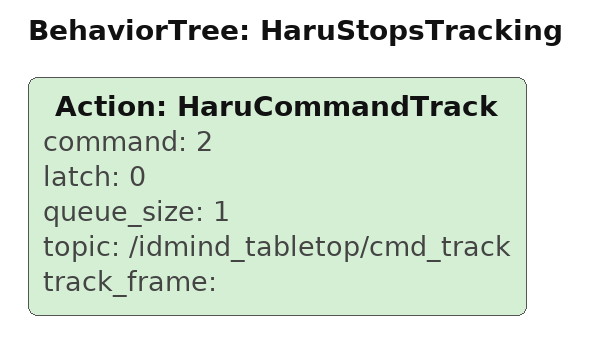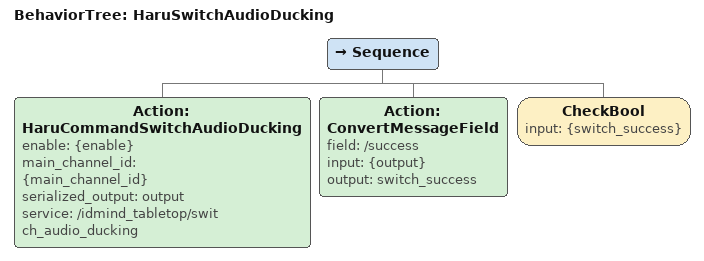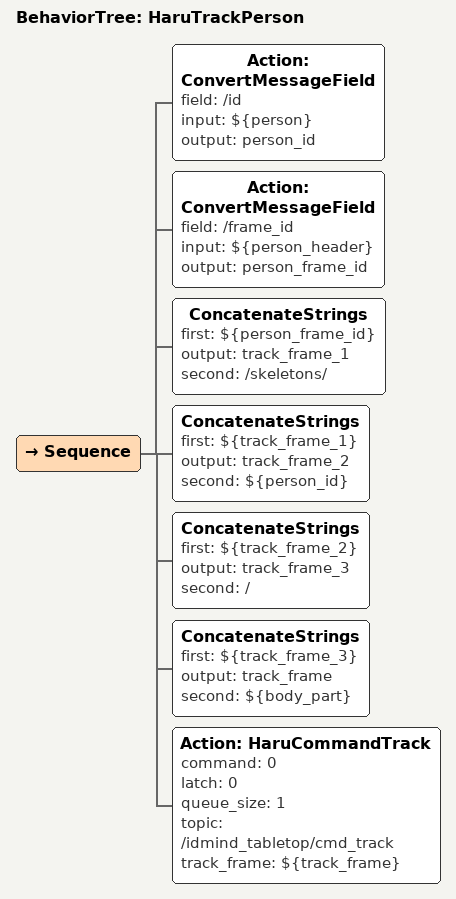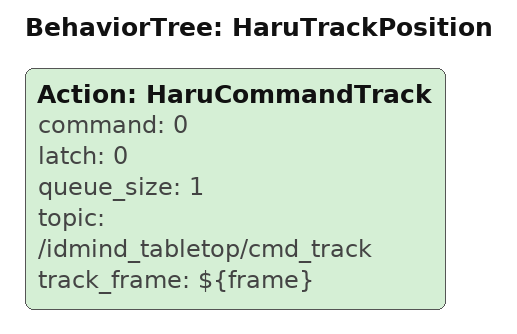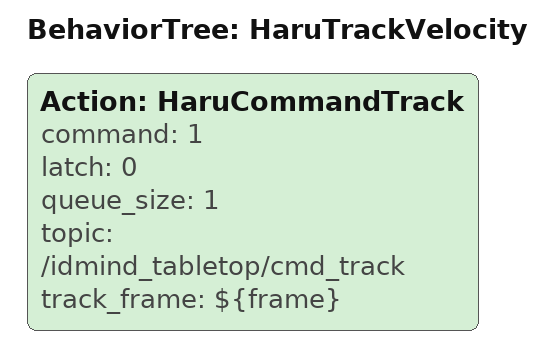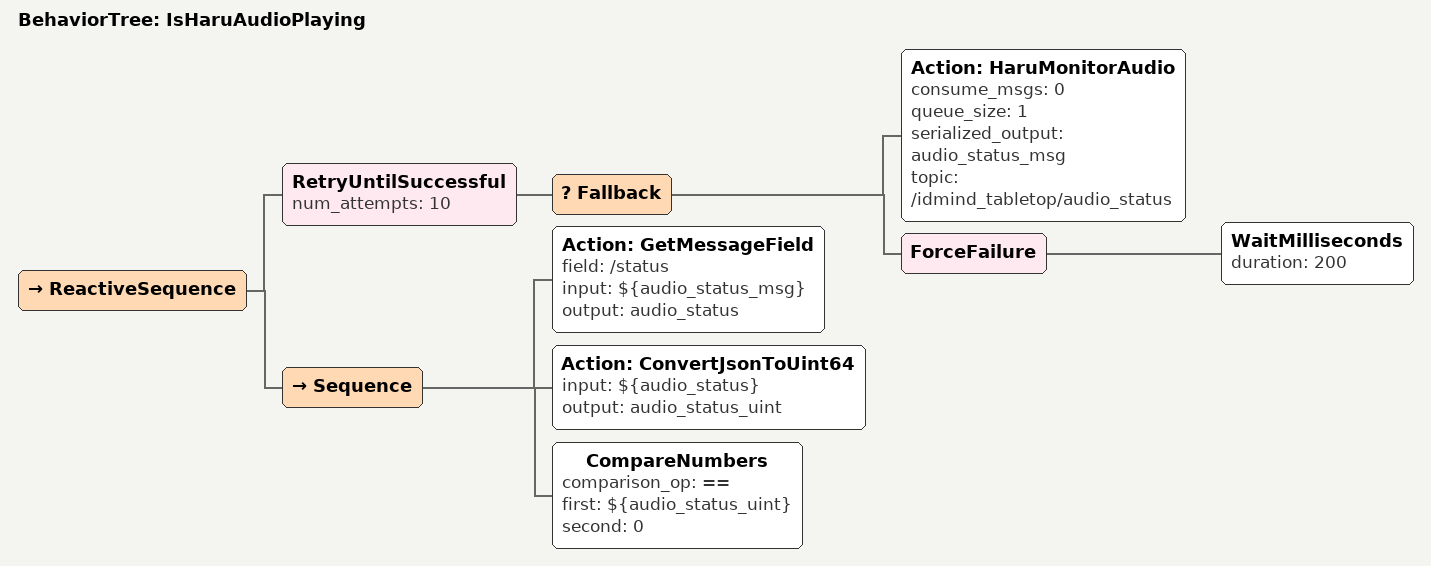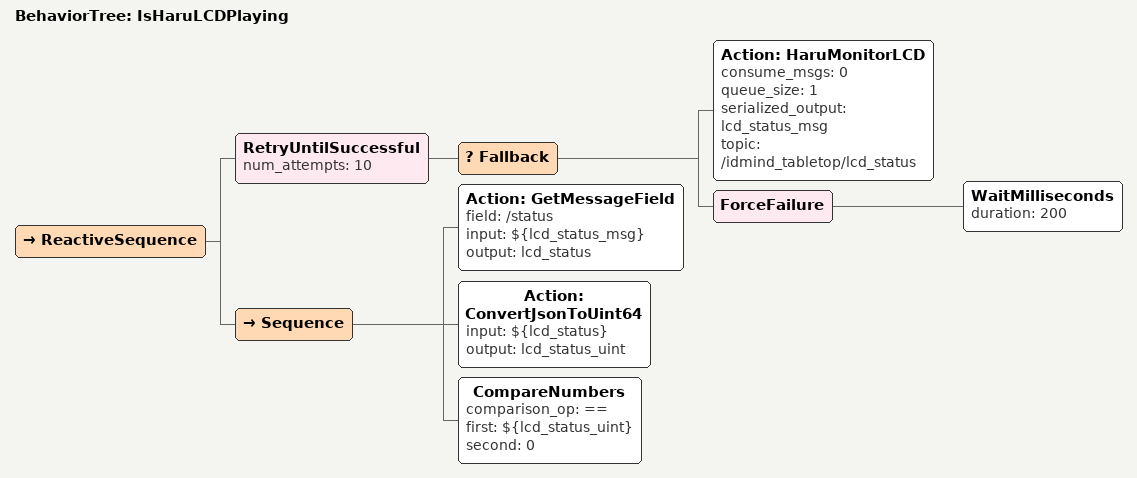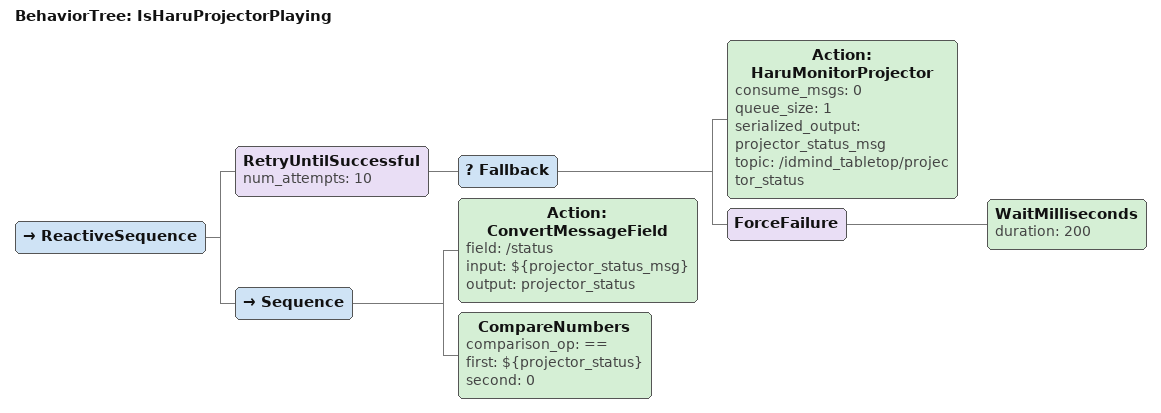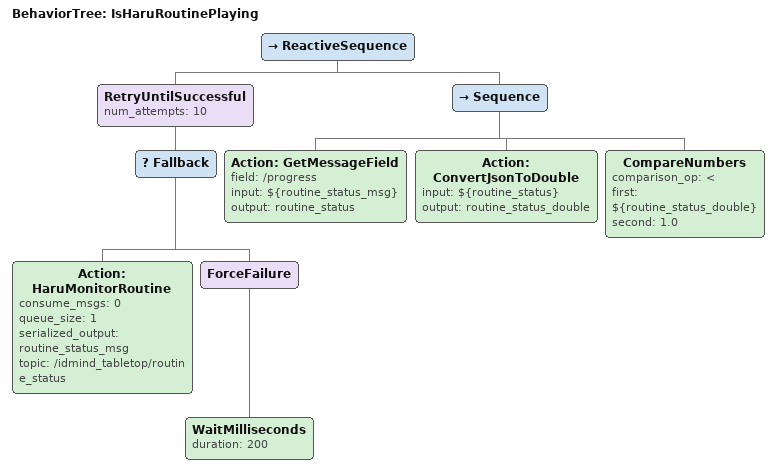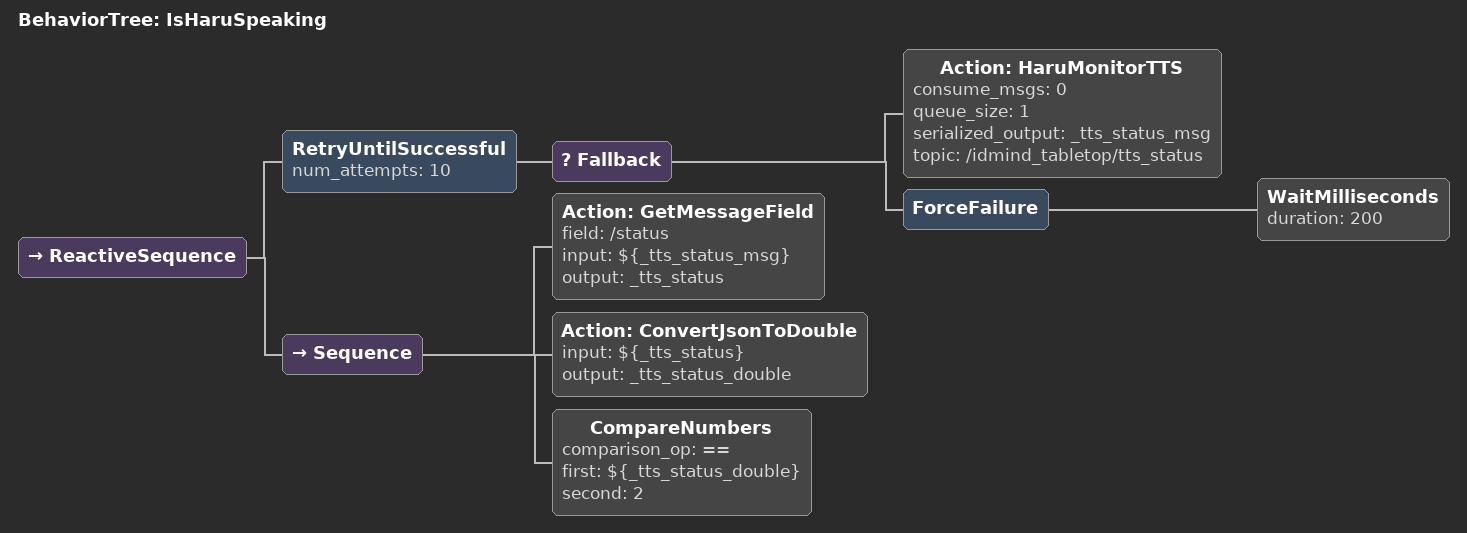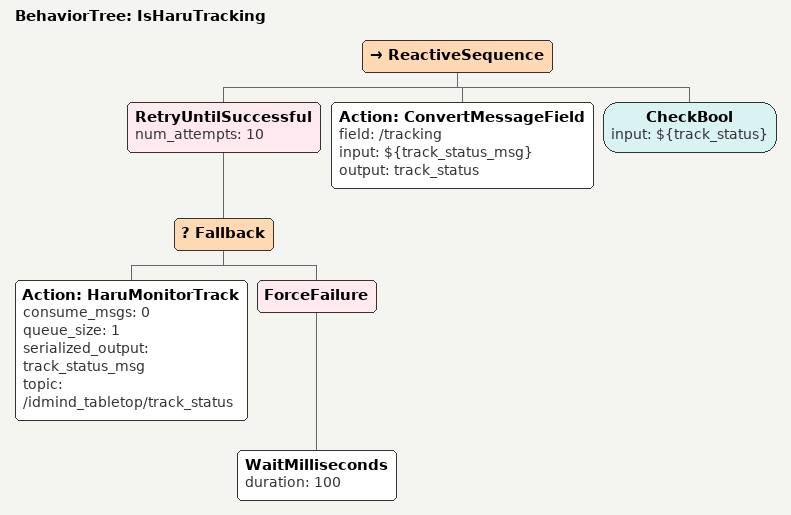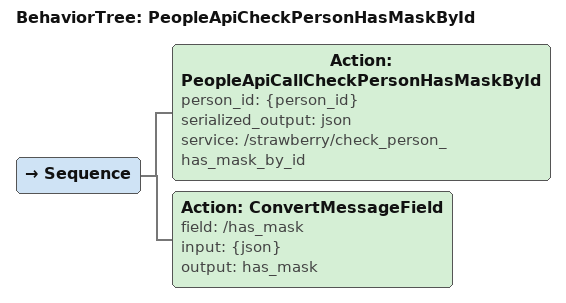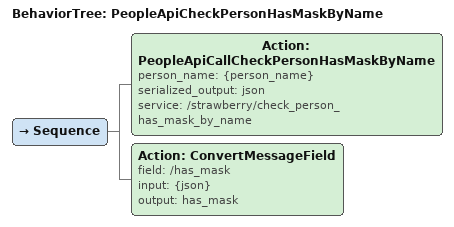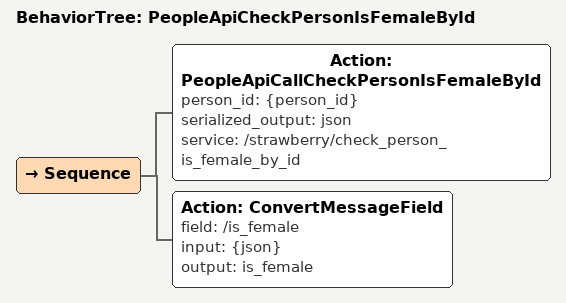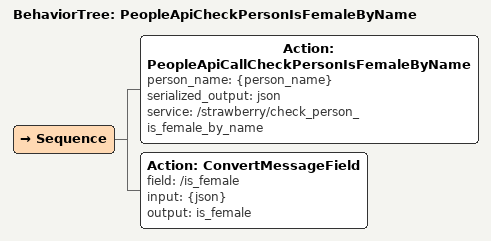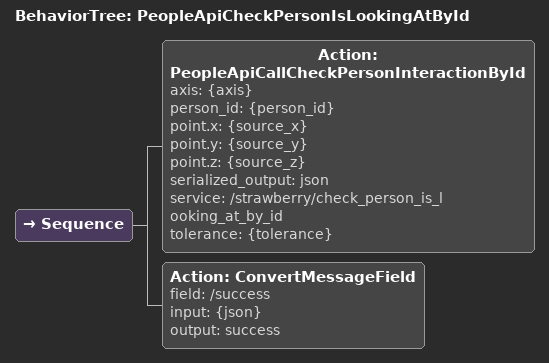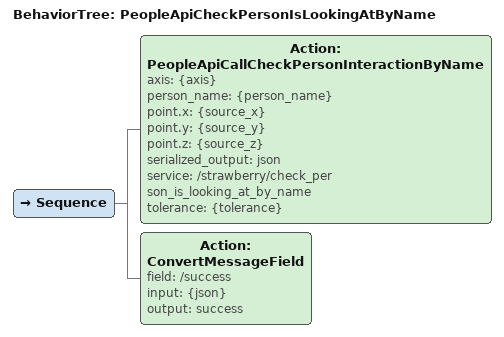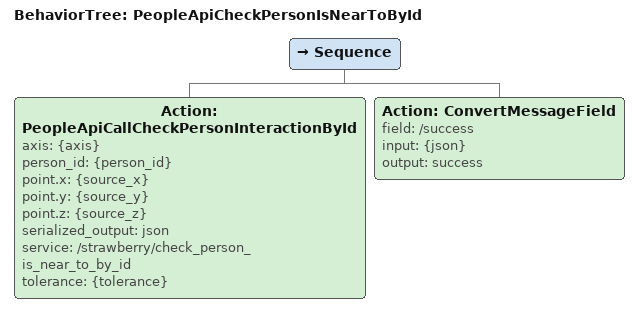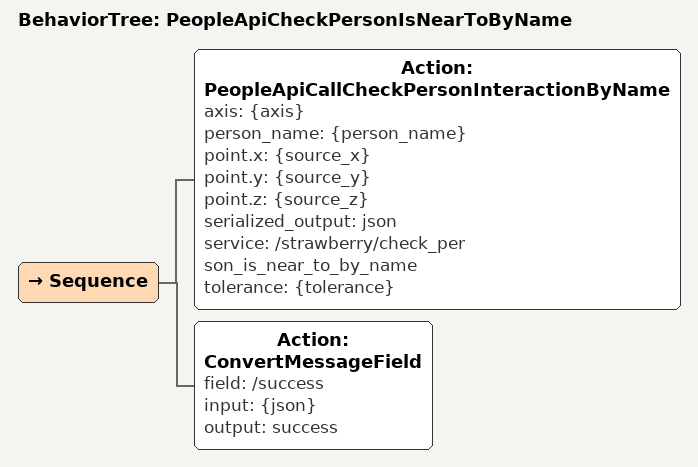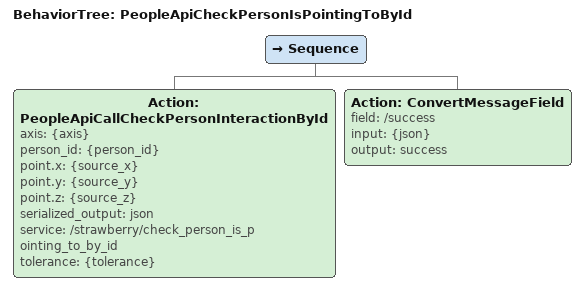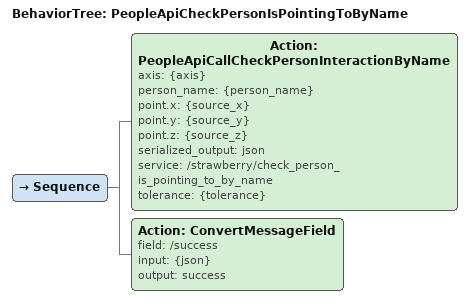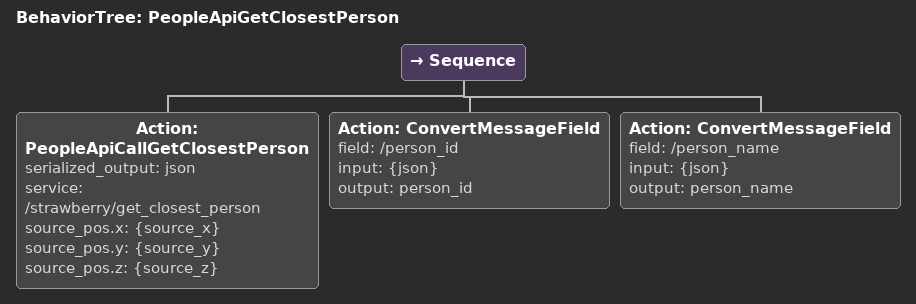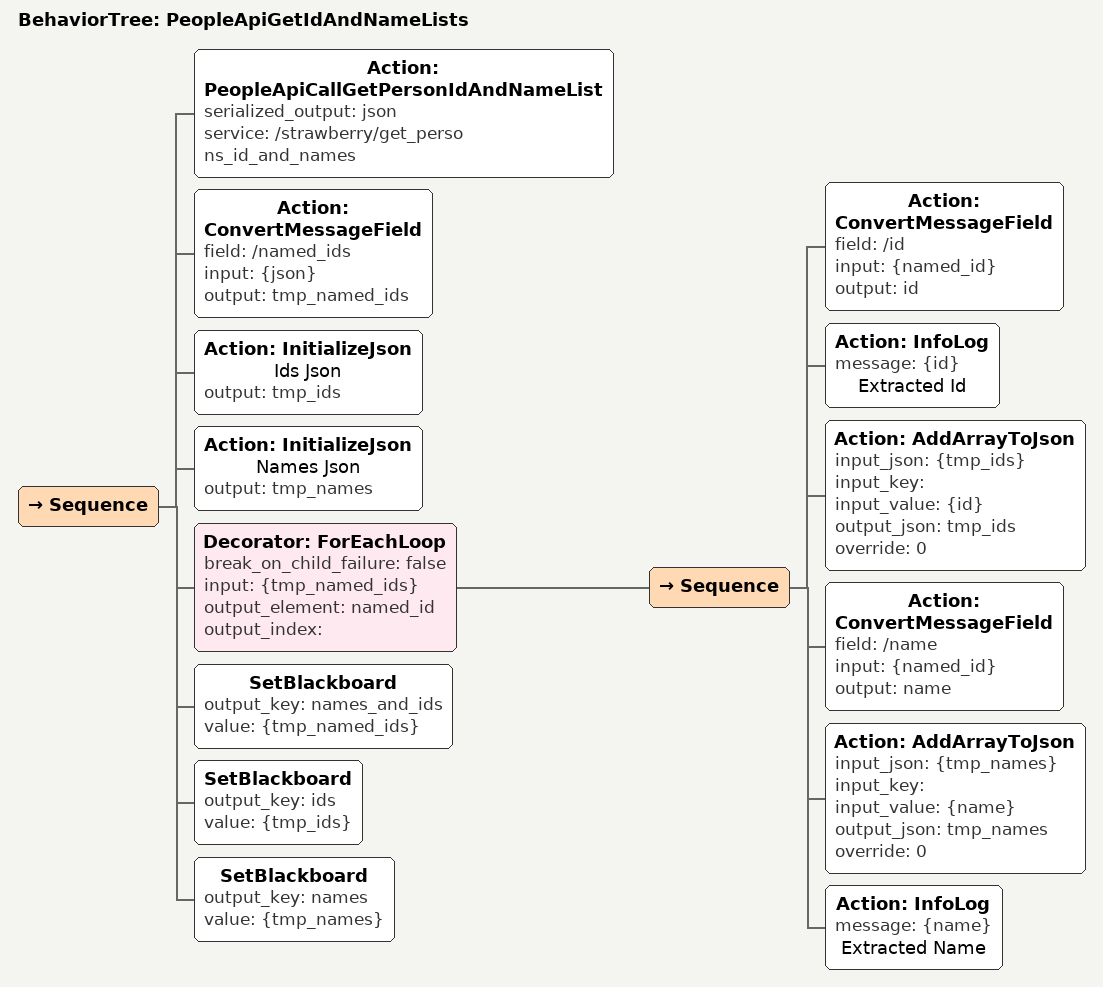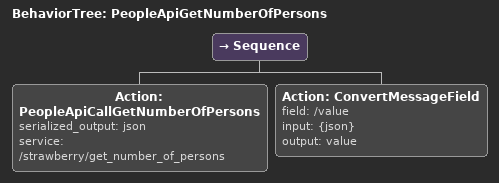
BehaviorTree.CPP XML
<BehaviorTree ID="HaruStopsTracking">
    <Action ID="HaruCommandTrack" command="2" latch="0" queue_size="1" topic="/idmind_tabletop/cmd_track" track_frame=""/>
</BehaviorTree>

<BehaviorTree ID="HaruSwitchAudioDucking">
    <Sequence>
        <Action ID="HaruCommandSwitchAudioDucking" enable="{enable}" main_channel_id="{main_channel_id}" serialized_output="output" service="/idmind_tabletop/switch_audio_ducking"/>
        <Action ID="ConvertMessageField" field="/success" input="{output}" output="switch_success"/>
        <CheckBool input="{switch_success}"/>
    </Sequence>
</BehaviorTree>

<BehaviorTree ID="HaruTrackPerson">
    <Sequence>
        <Action ID="ConvertMessageField" field="/id" input="${person}" output="person_id"/>
        <Action ID="ConvertMessageField" field="/frame_id" input="${person_header}" output="person_frame_id"/>
        <ConcatenateStrings first="${person_frame_id}" output="track_frame_1" second="/skeletons/"/>
        <ConcatenateStrings first="${track_frame_1}" output="track_frame_2" second="${person_id}"/>
        <ConcatenateStrings first="${track_frame_2}" output="track_frame_3" second="/"/>
        <ConcatenateStrings first="${track_frame_3}" output="track_frame" second="${body_part}"/>
        <Action ID="HaruCommandTrack" command="0" latch="0" queue_size="1" topic="/idmind_tabletop/cmd_track" track_frame="${track_frame}"/>
    </Sequence>
</BehaviorTree>

<BehaviorTree ID="HaruTrackPosition">
    <Action ID="HaruCommandTrack" command="0" latch="0" queue_size="1" topic="/idmind_tabletop/cmd_track" track_frame="${frame}"/>
</BehaviorTree>

<BehaviorTree ID="HaruTrackVelocity">
    <Action ID="HaruCommandTrack" command="1" latch="0" queue_size="1" topic="/idmind_tabletop/cmd_track" track_frame="${frame}"/>
</BehaviorTree>

<BehaviorTree ID="IsHaruAudioPlaying">
    <ReactiveSequence>
        <RetryUntilSuccessful num_attempts="10">
            <Fallback>
                <Action ID="HaruMonitorAudio" consume_msgs="0" queue_size="1" serialized_output="audio_status_msg" topic="/idmind_tabletop/audio_status"/>
                <ForceFailure>
                    <WaitMilliseconds duration="200"/>
                </ForceFailure>
            </Fallback>
        </RetryUntilSuccessful>
        <Sequence>
            <Action ID="GetMessageField" field="/status" input="${audio_status_msg}" output="audio_status"/>
            <Action ID="ConvertJsonToUint64" input="${audio_status}" output="audio_status_uint"/>
            <CompareNumbers comparison_op="==" first="${audio_status_uint}" second="0"/>
        </Sequence>
    </ReactiveSequence>
</BehaviorTree>

<BehaviorTree ID="IsHaruLCDPlaying">
    <ReactiveSequence>
        <RetryUntilSuccessful num_attempts="10">
            <Fallback>
                <Action ID="HaruMonitorLCD" consume_msgs="0" queue_size="1" serialized_output="lcd_status_msg" topic="/idmind_tabletop/lcd_status"/>
                <ForceFailure>
                    <WaitMilliseconds duration="200"/>
                </ForceFailure>
            </Fallback>
        </RetryUntilSuccessful>
        <Sequence>
            <Action ID="GetMessageField" field="/status" input="${lcd_status_msg}" output="lcd_status"/>
            <Action ID="ConvertJsonToUint64" input="${lcd_status}" output="lcd_status_uint"/>
            <CompareNumbers comparison_op="==" first="${lcd_status_uint}" second="0"/>
        </Sequence>
    </ReactiveSequence>
</BehaviorTree>

<BehaviorTree ID="IsHaruProjectorPlaying">
    <ReactiveSequence>
        <RetryUntilSuccessful num_attempts="10">
            <Fallback>
                <Action ID="HaruMonitorProjector" consume_msgs="0" queue_size="1" serialized_output="projector_status_msg" topic="/idmind_tabletop/projector_status"/>
                <ForceFailure>
                    <WaitMilliseconds duration="200"/>
                </ForceFailure>
            </Fallback>
        </RetryUntilSuccessful>
        <Sequence>
            <Action ID="ConvertMessageField" field="/status" input="${projector_status_msg}" output="projector_status"/>
            <CompareNumbers comparison_op="==" first="${projector_status}" second="0"/>
        </Sequence>
    </ReactiveSequence>
</BehaviorTree>

<BehaviorTree ID="IsHaruRoutinePlaying">
    <ReactiveSequence>
        <RetryUntilSuccessful num_attempts="10">
            <Fallback>
                <Action ID="HaruMonitorRoutine" consume_msgs="0" queue_size="1" serialized_output="routine_status_msg" topic="/idmind_tabletop/routine_status"/>
                <ForceFailure>
                    <WaitMilliseconds duration="200"/>
                </ForceFailure>
            </Fallback>
        </RetryUntilSuccessful>
        <Sequence>
            <Action ID="GetMessageField" field="/progress" input="${routine_status_msg}" output="routine_status"/>
            <Action ID="ConvertJsonToDouble" input="${routine_status}" output="routine_status_double"/>
            <CompareNumbers comparison_op="&lt;" first="${routine_status_double}" second="1.0"/>
        </Sequence>
    </ReactiveSequence>
</BehaviorTree>

<BehaviorTree ID="IsHaruSpeaking">
    <ReactiveSequence>
        <RetryUntilSuccessful num_attempts="10">
            <Fallback>
                <Action ID="HaruMonitorTTS" consume_msgs="0" queue_size="1" serialized_output="_tts_status_msg" topic="/idmind_tabletop/tts_status"/>
                <ForceFailure>
                    <WaitMilliseconds duration="200"/>
                </ForceFailure>
            </Fallback>
        </RetryUntilSuccessful>
        <Sequence>
            <Action ID="GetMessageField" field="/status" input="${_tts_status_msg}" output="_tts_status"/>
            <Action ID="ConvertJsonToDouble" input="${_tts_status}" output="_tts_status_double"/>
            <CompareNumbers comparison_op="==" first="${_tts_status_double}" second="2"/>
        </Sequence>
    </ReactiveSequence>
</BehaviorTree>

<BehaviorTree ID="IsHaruTracking">
    <ReactiveSequence>
        <RetryUntilSuccessful num_attempts="10">
            <Fallback>
                <Action ID="HaruMonitorTrack" consume_msgs="0" queue_size="1" serialized_output="track_status_msg" topic="/idmind_tabletop/track_status"/>
                <ForceFailure>
                    <WaitMilliseconds duration="100"/>
                </ForceFailure>
            </Fallback>
        </RetryUntilSuccessful>
        <Action ID="ConvertMessageField" field="/tracking" input="${track_status_msg}" output="track_status"/>
        <CheckBool input="${track_status}"/>
    </ReactiveSequence>
</BehaviorTree>

<BehaviorTree ID="PeopleApiCheckPersonHasMaskById">
    <Sequence>
        <Action ID="PeopleApiCallCheckPersonHasMaskById" person_id="{person_id}" serialized_output="json" service="/strawberry/check_person_has_mask_by_id"/>
        <Action ID="ConvertMessageField" field="/has_mask" input="{json}" output="has_mask"/>
    </Sequence>
</BehaviorTree>

<BehaviorTree ID="PeopleApiCheckPersonHasMaskByName">
    <Sequence>
        <Action ID="PeopleApiCallCheckPersonHasMaskByName" person_name="{person_name}" serialized_output="json" service="/strawberry/check_person_has_mask_by_name"/>
        <Action ID="ConvertMessageField" field="/has_mask" input="{json}" output="has_mask"/>
    </Sequence>
</BehaviorTree>

<BehaviorTree ID="PeopleApiCheckPersonIsFemaleById">
    <Sequence>
        <Action ID="PeopleApiCallCheckPersonIsFemaleById" person_id="{person_id}" serialized_output="json" service="/strawberry/check_person_is_female_by_id"/>
        <Action ID="ConvertMessageField" field="/is_female" input="{json}" output="is_female"/>
    </Sequence>
</BehaviorTree>

<BehaviorTree ID="PeopleApiCheckPersonIsFemaleByName">
    <Sequence>
        <Action ID="PeopleApiCallCheckPersonIsFemaleByName" person_name="{person_name}" serialized_output="json" service="/strawberry/check_person_is_female_by_name"/>
        <Action ID="ConvertMessageField" field="/is_female" input="{json}" output="is_female"/>
    </Sequence>
</BehaviorTree>

<BehaviorTree ID="PeopleApiCheckPersonIsLookingAtById">
    <Sequence>
        <Action ID="PeopleApiCallCheckPersonInteractionById" axis="{axis}" person_id="{person_id}" point.x="{source_x}" point.y="{source_y}" point.z="{source_z}" serialized_output="json" service="/strawberry/check_person_is_looking_at_by_id" tolerance="{tolerance}"/>
        <Action ID="ConvertMessageField" field="/success" input="{json}" output="success"/>
    </Sequence>
</BehaviorTree>

<BehaviorTree ID="PeopleApiCheckPersonIsLookingAtByName">
    <Sequence>
        <Action ID="PeopleApiCallCheckPersonInteractionByName" axis="{axis}" person_name="{person_name}" point.x="{source_x}" point.y="{source_y}" point.z="{source_z}" serialized_output="json" service="/strawberry/check_person_is_looking_at_by_name" tolerance="{tolerance}"/>
        <Action ID="ConvertMessageField" field="/success" input="{json}" output="success"/>
    </Sequence>
</BehaviorTree>

<BehaviorTree ID="PeopleApiCheckPersonIsNearToById">
    <Sequence>
        <Action ID="PeopleApiCallCheckPersonInteractionById" axis="{axis}" person_id="{person_id}" point.x="{source_x}" point.y="{source_y}" point.z="{source_z}" serialized_output="json" service="/strawberry/check_person_is_near_to_by_id" tolerance="{tolerance}"/>
        <Action ID="ConvertMessageField" field="/success" input="{json}" output="success"/>
    </Sequence>
</BehaviorTree>

<BehaviorTree ID="PeopleApiCheckPersonIsNearToByName">
    <Sequence>
        <Action ID="PeopleApiCallCheckPersonInteractionByName" axis="{axis}" person_name="{person_name}" point.x="{source_x}" point.y="{source_y}" point.z="{source_z}" serialized_output="json" service="/strawberry/check_person_is_near_to_by_name" tolerance="{tolerance}"/>
        <Action ID="ConvertMessageField" field="/success" input="{json}" output="success"/>
    </Sequence>
</BehaviorTree>

<BehaviorTree ID="PeopleApiCheckPersonIsPointingToById">
    <Sequence>
        <Action ID="PeopleApiCallCheckPersonInteractionById" axis="{axis}" person_id="{person_id}" point.x="{source_x}" point.y="{source_y}" point.z="{source_z}" serialized_output="json" service="/strawberry/check_person_is_pointing_to_by_id" tolerance="{tolerance}"/>
        <Action ID="ConvertMessageField" field="/success" input="{json}" output="success"/>
    </Sequence>
</BehaviorTree>

<BehaviorTree ID="PeopleApiCheckPersonIsPointingToByName">
    <Sequence>
        <Action ID="PeopleApiCallCheckPersonInteractionByName" axis="{axis}" person_name="{person_name}" point.x="{source_x}" point.y="{source_y}" point.z="{source_z}" serialized_output="json" service="/strawberry/check_person_is_pointing_to_by_name" tolerance="{tolerance}"/>
        <Action ID="ConvertMessageField" field="/success" input="{json}" output="success"/>
    </Sequence>
</BehaviorTree>

<BehaviorTree ID="PeopleApiGetClosestPerson">
    <Sequence>
        <Action ID="PeopleApiCallGetClosestPerson" serialized_output="json" service="/strawberry/get_closest_person" source_pos.x="{source_x}" source_pos.y="{source_y}" source_pos.z="{source_z}"/>
        <Action ID="ConvertMessageField" field="/person_id" input="{json}" output="person_id"/>
        <Action ID="ConvertMessageField" field="/person_name" input="{json}" output="person_name"/>
    </Sequence>
</BehaviorTree>

<BehaviorTree ID="PeopleApiGetIdAndNameLists">
    <Sequence>
        <Action ID="PeopleApiCallGetPersonIdAndNameList" serialized_output="json" service="/strawberry/get_persons_id_and_names"/>
        <Action ID="ConvertMessageField" field="/named_ids" input="{json}" output="tmp_named_ids"/>
        <Action ID="InitializeJson" name="Ids Json" output="tmp_ids"/>
        <Action ID="InitializeJson" name="Names Json" output="tmp_names"/>
        <Decorator ID="ForEachLoop" break_on_child_failure="false" input="{tmp_named_ids}" output_element="named_id" output_index="">
            <Sequence>
                <Action ID="ConvertMessageField" field="/id" input="{named_id}" output="id"/>
                <Action ID="InfoLog" message="{id}" name="Extracted Id"/>
                <Action ID="AddArrayToJson" input_json="{tmp_ids}" input_key="" input_value="{id}" output_json="tmp_ids" override="0"/>
                <Action ID="ConvertMessageField" field="/name" input="{named_id}" output="name"/>
                <Action ID="AddArrayToJson" input_json="{tmp_names}" input_key="" input_value="{name}" output_json="tmp_names" override="0"/>
                <Action ID="InfoLog" message="{name}" name="Extracted Name"/>
            </Sequence>
        </Decorator>
        <SetBlackboard output_key="names_and_ids" value="{tmp_named_ids}"/>
        <SetBlackboard output_key="ids" value="{tmp_ids}"/>
        <SetBlackboard output_key="names" value="{tmp_names}"/>
    </Sequence>
</BehaviorTree>

<BehaviorTree ID="PeopleApiGetNumberOfPersons">
    <Sequence>
        <Action ID="PeopleApiCallGetNumberOfPersons" serialized_output="json" service="/strawberry/get_number_of_persons"/>
        <Action ID="ConvertMessageField" field="/value" input="{json}" output="value"/>
    </Sequence>
</BehaviorTree>
